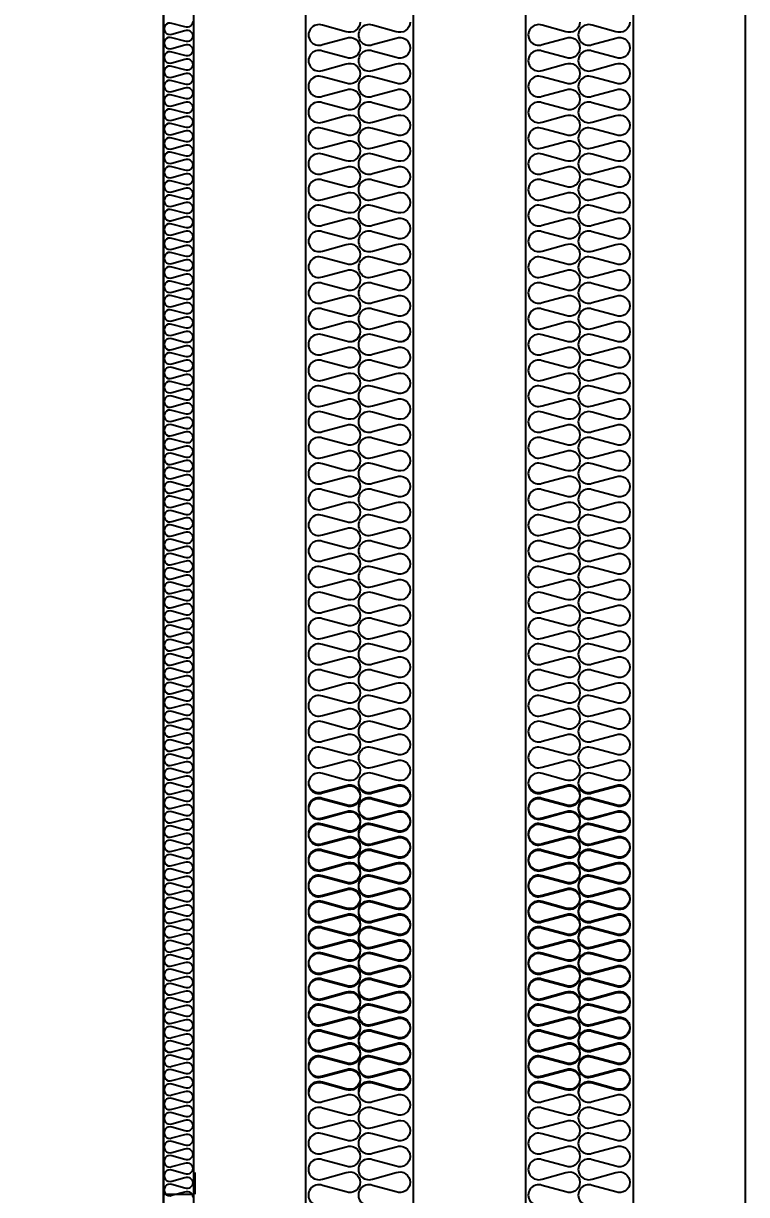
# Model space of a CAD drawing. Header units: millimetres. Extents: x 2197 to 34309, y 1850 to 24558.
# Drawn here: x 5414 to 6421, y 10159 to 11789 of the extents above; entities that cross this region are included whole.
import ezdxf

# ---------------------------------------------------------------- set-up
doc = ezdxf.new("R2010")
doc.units = ezdxf.units.MM
doc.layers.add('SMS', color=220, linetype='Continuous')
doc.layers.add('냉각탑_dim', color=1, linetype='Continuous')
doc.styles.add('HY울릉도L', font='')
doc.styles.get('HY울릉도L').set_extended_font_data('HY울릉도L')
doc.dimstyles.new('성지DIM', dxfattribs={"dimtxt": 3.5, "dimasz": 3, "dimexe": 1, "dimexo": 2.5, "dimgap": 2, "dimtad": 1, "dimdec": 0, "dimzin": 3, "dimdsep": 46, "dimtxsty": 'HY울릉도L', "dimblk": 'ARCHTICK', "dimcen": -2, "dimclrd": 256, "dimclre": 256, "dimclrt": 7, "dimadec": 0, "dimazin": 0, "dimtfac": 1, "dimtdec": 0, "dimtofl": 0, "dimtmove": 0, "dimatfit": 3, "dimfxl": 1, "dimtolj": 1, "dimtzin": 0, "dimlwe": -1, "dimarcsym": 0})

# ---------------------------------------------------------------- blocks, each defined once
blk = doc.blocks.new('*D795')
at = {"layer": 'Defpoints', "color": 0, "transparency": 16777216}
for p in [(5608.6, 13257.9), (4963.9, 9657.9), (5608.6, 9657.9)]:
    blk.add_point(p, dxfattribs=at)
at = {"layer": '냉각탑_dim', "transparency": 16777216}
for p, q in [((5508.6, 13257.9), (4923.9, 13257.9)), ((5508.6, 9657.9), (4923.9, 9657.9))]:
    blk.add_line(p, q, dxfattribs=at)
at = {"layer": '냉각탑_dim', "lineweight": -2, "transparency": 16777216}
blk.add_line((4963.9, 13137.9), (4963.9, 9777.9), dxfattribs=at)
at = {"layer": '냉각탑_dim', "transparency": 16777216}
for points in [[(4943.9, 13137.9), (4983.9, 13137.9), (4963.9, 13257.9)], [(4943.9, 9777.9), (4983.9, 9777.9), (4963.9, 9657.9)]]:
    blk.add_solid(points, dxfattribs=at)
at = {"layer": '냉각탑_dim', "color": 7, "transparency": 16777216, "insert": (4813.9, 11457.9), "char_height": 140, "attachment_point": 5, "rotation": 90, "style": 'HY울릉도L'}
blk.add_mtext('\\A1;3600', dxfattribs=at)
blk = doc.blocks.new('*D799')
at = {"layer": 'Defpoints', "color": 0, "transparency": 16777216}
for p in [(3937.5, 13257.9), (5608.6, 13257.9), (5458.6, 8907.9)]:
    blk.add_point(p, dxfattribs=at)
at = {"layer": '냉각탑_dim', "transparency": 16777216}
for p, q in [((5508.6, 13257.9), (3897.5, 13257.9)), ((5358.6, 8907.9), (3897.5, 8907.9))]:
    blk.add_line(p, q, dxfattribs=at)
at = {"layer": '냉각탑_dim', "lineweight": -2, "transparency": 16777216}
blk.add_line((3937.5, 9027.9), (3937.5, 13137.9), dxfattribs=at)
at = {"layer": '냉각탑_dim', "transparency": 16777216}
for points in [[(3917.5, 13137.9), (3957.5, 13137.9), (3937.5, 13257.9)], [(3917.5, 9027.9), (3957.5, 9027.9), (3937.5, 8907.9)]]:
    blk.add_solid(points, dxfattribs=at)
at = {"layer": '냉각탑_dim', "color": 7, "transparency": 16777216, "insert": (3787.5, 11082.9), "char_height": 140, "attachment_point": 5, "rotation": 90, "style": 'HY울릉도L'}
blk.add_mtext('\\A1;4350', dxfattribs=at)
blk = doc.blocks.new('3')
for p, q in [((5608.6, 13257.9), (5608.6, 9657.9)), ((5608.6, 12865.9), (5608.6, 10159.9)), ((5650.6, 12865.9), (5650.6, 10159.9)), ((5652.6, 10189.9), (5652.6, 10159.9)), ((5608.6, 10159.9), (5650.6, 10159.9))]:
    blk.add_line(p, q)
at = {"color": 7}
for p, q in [((5608.6, 13257.9), (5608.6, 9657.9)), ((5650.6, 13257.9), (5650.6, 9737.9)), ((5806.6, 13215.9), (5806.6, 9737.9)), ((5956.6, 13215.9), (5956.6, 9737.9)), ((6112.6, 13215.9), (6112.6, 9737.9)), ((6262.6, 13215.9), (6262.6, 9737.9)), ((6418.6, 13215.9), (6418.6, 9737.9))]:
    blk.add_line(p, q, dxfattribs=at)
at = {"ltscale": 500, "elevation": 0}
blk.add_lwpolyline([(5608.6, 13257.9), (9808.6, 13257.9), (9808.6, 9657.9), (5608.6, 9657.9)], close=True, dxfattribs=at)
at = {"layer": 'SMS', "color": 5, "elevation": 0}
for points in [[(5882.5, 11790.9, -0.524856), (5863, 11777.5), (5830.1, 11786.4, 1.449198), (5830.1, 11759.6), (5863, 11768.5, -0.524856), (5882.5, 11755, -0.524856), (5863, 11741.6), (5830.1, 11750.5, 1.449198), (5830.1, 11723.7), (5863, 11732.6, -0.524856), (5882.5, 11719.1, -0.524856), (5863, 11705.7), (5830.1, 11714.6, 1.449198), (5830.1, 11687.7), (5863, 11696.6, -0.524856), (5882.5, 11683.2, -0.524856), (5863, 11669.8), (5830.1, 11678.7, 1.449198), (5830.1, 11651.8), (5863, 11660.7, -0.524856), (5882.5, 11647.3, -0.524856), (5863, 11633.9), (5830.1, 11642.8, 1.449198), (5830.1, 11615.9), (5863, 11624.8, -0.524856), (5882.5, 11611.4, -0.524856), (5863, 11598), (5830.1, 11606.9, 1.449198), (5830.1, 11580), (5863, 11588.9, -0.524856), (5882.5, 11575.5, -0.524856), (5863, 11562.1), (5830.1, 11571, 1.449198), (5830.1, 11544.1), (5863, 11553, -0.524856), (5882.5, 11539.6, -0.524856), (5863, 11526.1), (5830.1, 11535.1, 1.449198), (5830.1, 11508.2), (5863, 11517.1, -0.524856), (5882.5, 11503.7, -0.524856), (5863, 11490.2), (5830.1, 11499.1, 1.449198), (5830.1, 11472.3), (5863, 11481.2, -0.524856), (5882.5, 11467.8, -0.524856), (5863, 11454.3), (5830.1, 11463.2, 1.449198), (5830.1, 11436.4), (5863, 11445.3, -0.524856), (5882.5, 11431.8, -0.524856), (5863, 11418.4), (5830.1, 11427.3, 1.449198), (5830.1, 11400.5), (5863, 11409.4, -0.524856), (5882.5, 11395.9, -0.524856), (5863, 11382.5), (5830.1, 11391.4, 1.449198), (5830.1, 11364.6), (5863, 11373.5, -0.524856), (5882.5, 11360, -0.417249), (5868, 11345.7)], [(5952.1, 11790.9, -0.524856), (5932.6, 11777.5), (5899.7, 11786.4, 1.449198), (5899.7, 11759.6), (5932.6, 11768.5, -0.524856), (5952.1, 11755, -0.524856), (5932.6, 11741.6), (5899.7, 11750.5, 1.449198), (5899.7, 11723.7), (5932.6, 11732.6, -0.524856), (5952.1, 11719.1, -0.524856), (5932.6, 11705.7), (5899.7, 11714.6, 1.449198), (5899.7, 11687.7), (5932.6, 11696.6, -0.524856), (5952.1, 11683.2, -0.524856), (5932.6, 11669.8), (5899.7, 11678.7, 1.449198), (5899.7, 11651.8), (5932.6, 11660.7, -0.524856), (5952.1, 11647.3, -0.524856), (5932.6, 11633.9), (5899.7, 11642.8, 1.449198), (5899.7, 11615.9), (5932.6, 11624.8, -0.524856), (5952.1, 11611.4, -0.524856), (5932.6, 11598), (5899.7, 11606.9, 1.449198), (5899.7, 11580), (5932.6, 11588.9, -0.524856), (5952.1, 11575.5, -0.524856), (5932.6, 11562.1), (5899.7, 11571, 1.449198), (5899.7, 11544.1), (5932.6, 11553, -0.524856), (5952.1, 11539.6, -0.524856), (5932.6, 11526.1), (5899.7, 11535.1, 1.449198), (5899.7, 11508.2), (5932.6, 11517.1, -0.524856), (5952.1, 11503.7, -0.524856), (5932.6, 11490.2), (5899.7, 11499.1, 1.449198), (5899.7, 11472.3), (5932.6, 11481.2, -0.524856), (5952.1, 11467.8, -0.524856), (5932.6, 11454.3), (5899.7, 11463.2, 1.449198), (5899.7, 11436.4), (5932.6, 11445.3, -0.524856), (5952.1, 11431.8, -0.524856), (5932.6, 11418.4), (5899.7, 11427.3, 1.449198), (5899.7, 11400.5), (5932.6, 11409.4, -0.524856), (5952.1, 11395.9, -0.524856), (5932.6, 11382.5), (5899.7, 11391.4, 1.449198), (5899.7, 11364.6), (5932.6, 11373.5, -0.524856), (5952.1, 11360, -0.417249), (5937.6, 11345.7)], [(6188.5, 11790.9, -0.524856), (6169, 11777.5), (6136.1, 11786.4, 1.449198), (6136.1, 11759.6), (6169, 11768.5, -0.524856), (6188.5, 11755, -0.524856), (6169, 11741.6), (6136.1, 11750.5, 1.449198), (6136.1, 11723.7), (6169, 11732.6, -0.524856), (6188.5, 11719.1, -0.524856), (6169, 11705.7), (6136.1, 11714.6, 1.449198), (6136.1, 11687.7), (6169, 11696.6, -0.524856), (6188.5, 11683.2, -0.524856), (6169, 11669.8), (6136.1, 11678.7, 1.449198), (6136.1, 11651.8), (6169, 11660.7, -0.524856), (6188.5, 11647.3, -0.524856), (6169, 11633.9), (6136.1, 11642.8, 1.449198), (6136.1, 11615.9), (6169, 11624.8, -0.524856), (6188.5, 11611.4, -0.524856), (6169, 11598), (6136.1, 11606.9, 1.449198), (6136.1, 11580), (6169, 11588.9, -0.524856), (6188.5, 11575.5, -0.524856), (6169, 11562.1), (6136.1, 11571, 1.449198), (6136.1, 11544.1), (6169, 11553, -0.524856), (6188.5, 11539.6, -0.524856), (6169, 11526.1), (6136.1, 11535.1, 1.449198), (6136.1, 11508.2), (6169, 11517.1, -0.524856), (6188.5, 11503.7, -0.524856), (6169, 11490.2), (6136.1, 11499.1, 1.449198), (6136.1, 11472.3), (6169, 11481.2, -0.524856), (6188.5, 11467.8, -0.524856), (6169, 11454.3), (6136.1, 11463.2, 1.449198), (6136.1, 11436.4), (6169, 11445.3, -0.524856), (6188.5, 11431.8, -0.524856), (6169, 11418.4), (6136.1, 11427.3, 1.449198), (6136.1, 11400.5), (6169, 11409.4, -0.524856), (6188.5, 11395.9, -0.524856), (6169, 11382.5), (6136.1, 11391.4, 1.449198), (6136.1, 11364.6), (6169, 11373.5, -0.524856), (6188.5, 11360, -0.417249), (6174, 11345.7)], [(6258.1, 11790.9, -0.524856), (6238.6, 11777.5), (6205.7, 11786.4, 1.449198), (6205.7, 11759.6), (6238.6, 11768.5, -0.524856), (6258.1, 11755, -0.524856), (6238.6, 11741.6), (6205.7, 11750.5, 1.449198), (6205.7, 11723.7), (6238.6, 11732.6, -0.524856), (6258.1, 11719.1, -0.524856), (6238.6, 11705.7), (6205.7, 11714.6, 1.449198), (6205.7, 11687.7), (6238.6, 11696.6, -0.524856), (6258.1, 11683.2, -0.524856), (6238.6, 11669.8), (6205.7, 11678.7, 1.449198), (6205.7, 11651.8), (6238.6, 11660.7, -0.524856), (6258.1, 11647.3, -0.524856), (6238.6, 11633.9), (6205.7, 11642.8, 1.449198), (6205.7, 11615.9), (6238.6, 11624.8, -0.524856), (6258.1, 11611.4, -0.524856), (6238.6, 11598), (6205.7, 11606.9, 1.449198), (6205.7, 11580), (6238.6, 11588.9, -0.524856), (6258.1, 11575.5, -0.524856), (6238.6, 11562.1), (6205.7, 11571, 1.449198), (6205.7, 11544.1), (6238.6, 11553, -0.524856), (6258.1, 11539.6, -0.524856), (6238.6, 11526.1), (6205.7, 11535.1, 1.449198), (6205.7, 11508.2), (6238.6, 11517.1, -0.524856), (6258.1, 11503.7, -0.524856), (6238.6, 11490.2), (6205.7, 11499.1, 1.449198), (6205.7, 11472.3), (6238.6, 11481.2, -0.524856), (6258.1, 11467.8, -0.524856), (6238.6, 11454.3), (6205.7, 11463.2, 1.449198), (6205.7, 11436.4), (6238.6, 11445.3, -0.524856), (6258.1, 11431.8, -0.524856), (6238.6, 11418.4), (6205.7, 11427.3, 1.449198), (6205.7, 11400.5), (6238.6, 11409.4, -0.524856), (6258.1, 11395.9, -0.524856), (6238.6, 11382.5), (6205.7, 11391.4, 1.449198), (6205.7, 11364.6), (6238.6, 11373.5, -0.524856), (6258.1, 11360, -0.417249), (6243.6, 11345.7)], [(5649.5, 11791.6, -0.524856), (5638.7, 11784.1), (5620.4, 11789, 1.449198), (5620.4, 11774.1), (5638.7, 11779.1, -0.524856), (5649.5, 11771.6, -0.524856), (5638.7, 11764.2), (5620.4, 11769.1, 1.449198), (5620.4, 11754.2), (5638.7, 11759.1, -0.524856), (5649.5, 11751.7, -0.524856), (5638.7, 11744.2), (5620.4, 11749.1, 1.449198), (5620.4, 11734.2), (5638.7, 11739.2, -0.524856), (5649.5, 11731.7, -0.524856), (5638.7, 11724.3), (5620.4, 11729.2, 1.449198), (5620.4, 11714.3), (5638.7, 11719.2, -0.524856), (5649.5, 11711.8, -0.524856), (5638.7, 11704.3), (5620.4, 11709.2, 1.449198), (5620.4, 11694.3), (5638.7, 11699.3, -0.524856), (5649.5, 11691.8, -0.524856), (5638.7, 11684.4), (5620.4, 11689.3, 1.449198), (5620.4, 11674.4), (5638.7, 11679.3, -0.524856), (5649.5, 11671.9, -0.524856), (5638.7, 11664.4), (5620.4, 11669.3, 1.449198), (5620.4, 11654.4), (5638.7, 11659.4, -0.524856), (5649.5, 11651.9, -0.524856), (5638.7, 11644.5), (5620.4, 11649.4, 1.449198), (5620.4, 11634.5), (5638.7, 11639.4, -0.524856), (5649.5, 11632, -0.524856), (5638.7, 11624.5), (5620.4, 11629.4, 1.449198), (5620.4, 11614.5), (5638.7, 11619.5, -0.524856), (5649.5, 11612, -0.524856), (5638.7, 11604.6), (5620.4, 11609.5, 1.449198), (5620.4, 11594.6), (5638.7, 11599.5, -0.524856), (5649.5, 11592.1, -0.524856), (5638.7, 11584.6), (5620.4, 11589.5, 1.449198), (5620.4, 11574.6), (5638.7, 11579.6, -0.524856), (5649.5, 11572.1, -0.524856), (5638.7, 11564.7), (5620.4, 11569.6, 1.449198), (5620.4, 11554.7), (5638.7, 11559.6, -0.524856), (5649.5, 11552.2, -0.524856), (5638.7, 11544.7), (5620.4, 11549.6, 1.449198), (5620.4, 11534.7), (5638.7, 11539.7, -0.524856), (5649.5, 11532.2, -0.524856), (5638.7, 11524.8), (5620.4, 11529.7, 1.449198), (5620.4, 11514.8), (5638.7, 11519.7, -0.524856), (5649.5, 11512.3, -0.417249), (5641.4, 11504.3)], [(5609.9, 11520.2, 0.446849), (5620.4, 11514.8), (5638.7, 11519.7, -0.524856), (5649.5, 11512.3, -0.524856), (5638.7, 11504.8), (5620.4, 11509.7, 1.449198), (5620.4, 11494.8), (5638.7, 11499.8, -0.524856), (5649.5, 11492.3, -0.524856), (5638.7, 11484.9), (5620.4, 11489.8, 1.449198), (5620.4, 11474.9), (5638.7, 11479.8, -0.524856), (5649.5, 11472.4, -0.524856), (5638.7, 11464.9), (5620.4, 11469.8, 1.449198), (5620.4, 11454.9), (5638.7, 11459.9, -0.524856), (5649.5, 11452.4, -0.524856), (5638.7, 11445), (5620.4, 11449.9, 1.449198), (5620.4, 11435), (5638.7, 11439.9, -0.524856), (5649.5, 11432.5, -0.524856), (5638.7, 11425), (5620.4, 11429.9, 1.449198), (5620.4, 11415), (5638.7, 11420, -0.524856), (5649.5, 11412.5, -0.524856), (5638.7, 11405.1), (5620.4, 11410, 1.449198), (5620.4, 11395.1), (5638.7, 11400, -0.524856), (5649.5, 11392.6, -0.524856), (5638.7, 11385.1), (5620.4, 11390, 1.449198), (5620.4, 11375.1), (5638.7, 11380.1, -0.524856), (5649.5, 11372.6, -0.524856), (5638.7, 11365.2), (5620.4, 11370.1, 1.449198), (5620.4, 11355.2), (5638.7, 11360.1, -0.524856), (5649.5, 11352.7, -0.524856), (5638.7, 11345.2), (5620.4, 11350.1, 1.449198), (5620.4, 11335.2), (5638.7, 11340.2, -0.524856), (5649.5, 11332.7, -0.524856), (5638.7, 11325.3), (5620.4, 11330.2, 1.449198), (5620.4, 11315.3), (5638.7, 11320.2, -0.524856), (5649.5, 11312.8, -0.524856), (5638.7, 11305.3), (5620.4, 11310.2, 1.449198), (5620.4, 11295.3), (5638.7, 11300.3, -0.524856), (5649.5, 11292.8, -0.524856), (5638.7, 11285.4), (5620.4, 11290.3, 1.449198), (5620.4, 11275.4), (5638.7, 11280.3, -0.524856), (5649.5, 11272.9, -0.524856), (5638.7, 11265.4), (5620.4, 11270.3, 1.449198), (5620.4, 11255.4), (5638.7, 11260.4, -0.524856), (5649.5, 11252.9, -0.524856), (5638.7, 11245.5), (5620.4, 11250.4, 1.449198), (5620.4, 11235.5), (5638.7, 11240.4, -0.524856), (5649.5, 11233, -0.524856), (5638.7, 11225.5), (5620.4, 11230.4, 1.449198), (5620.4, 11215.5), (5638.7, 11220.5, -0.524856), (5649.5, 11213, -0.524856), (5638.7, 11205.6), (5620.4, 11210.5, 1.449198), (5620.4, 11195.6), (5638.7, 11200.5, -0.524856), (5649.5, 11193.1, -0.524856), (5638.7, 11185.6), (5620.4, 11190.5, 1.449198), (5620.4, 11175.6), (5638.7, 11180.6, -0.524856), (5649.5, 11173.1, -0.524856), (5638.7, 11165.7), (5620.4, 11170.6, 1.449198), (5620.4, 11155.7), (5638.7, 11160.6, -0.524856), (5649.5, 11153.2, -0.524856), (5638.7, 11145.7), (5620.4, 11150.6, 1.449198), (5620.4, 11135.7), (5638.7, 11140.7, -0.524856), (5649.5, 11133.2, -0.524856), (5638.7, 11125.8), (5620.4, 11130.7, 1.449198), (5620.4, 11115.8), (5638.7, 11120.7, -0.524856), (5649.5, 11113.3, -0.524856), (5638.7, 11105.8), (5620.4, 11110.7, 1.449198), (5620.4, 11095.8), (5638.7, 11100.8, -0.524856), (5649.5, 11093.3, -0.524856), (5638.7, 11085.9), (5620.4, 11090.8, 1.449198), (5620.4, 11075.9), (5638.7, 11080.8, -0.524856), (5649.5, 11073.4, -0.524856), (5638.7, 11065.9), (5620.4, 11070.8, 1.449198), (5620.4, 11055.9), (5638.7, 11060.9, -0.524856), (5649.5, 11053.4, -0.524856), (5638.7, 11046), (5620.4, 11050.9, 1.449198), (5620.4, 11036), (5638.7, 11040.9, -0.524856), (5649.5, 11033.5, -0.524856), (5638.7, 11026), (5620.4, 11030.9, 1.449198), (5620.4, 11016), (5638.7, 11021, -0.524856), (5649.5, 11013.5, -0.524856), (5638.7, 11006.1), (5620.4, 11011, 1.449198), (5620.4, 10996.1), (5638.7, 11001, -0.524856), (5649.5, 10993.6, -0.524856), (5638.7, 10986.1), (5620.4, 10991, 1.449198), (5620.4, 10976.1), (5638.7, 10981.1, -0.524856), (5649.5, 10973.6, -0.524856), (5638.7, 10966.2), (5620.4, 10971.1, 1.449198), (5620.4, 10956.2), (5638.7, 10961.1, -0.524856), (5649.5, 10953.7, -0.524856), (5638.7, 10946.2), (5620.4, 10951.1, 1.449198), (5620.4, 10936.2), (5638.7, 10941.2, -0.524856), (5649.5, 10933.7, -0.417249), (5641.4, 10925.7)], [(5811.1, 11374.4, 0.446849), (5830.1, 11364.6), (5863, 11373.5, -0.524856), (5882.5, 11360, -0.524856), (5863, 11346.6), (5830.1, 11355.5, 1.449198), (5830.1, 11328.6), (5863, 11337.5, -0.524856), (5882.5, 11324.1, -0.524856), (5863, 11310.7), (5830.1, 11319.6, 1.449198), (5830.1, 11292.7), (5863, 11301.6, -0.524856), (5882.5, 11288.2, -0.524856), (5863, 11274.8), (5830.1, 11283.7, 1.449198), (5830.1, 11256.8), (5863, 11265.7, -0.524856), (5882.5, 11252.3, -0.524856), (5863, 11238.9), (5830.1, 11247.8, 1.449198), (5830.1, 11220.9), (5863, 11229.8, -0.524856), (5882.5, 11216.4, -0.524856), (5863, 11203), (5830.1, 11211.9, 1.449198), (5830.1, 11185), (5863, 11193.9, -0.524856), (5882.5, 11180.5, -0.524856), (5863, 11167), (5830.1, 11176, 1.449198), (5830.1, 11149.1), (5863, 11158, -0.524856), (5882.5, 11144.6, -0.524856), (5863, 11131.1), (5830.1, 11140, 1.449198), (5830.1, 11113.2), (5863, 11122.1, -0.524856), (5882.5, 11108.7, -0.524856), (5863, 11095.2), (5830.1, 11104.1, 1.449198), (5830.1, 11077.3), (5863, 11086.2, -0.524856), (5882.5, 11072.7, -0.524856), (5863, 11059.3), (5830.1, 11068.2, 1.449198), (5830.1, 11041.4), (5863, 11050.3, -0.524856), (5882.5, 11036.8, -0.524856), (5863, 11023.4), (5830.1, 11032.3, 1.449198), (5830.1, 11005.5), (5863, 11014.4, -0.524856), (5882.5, 11000.9, -0.524856), (5863, 10987.5), (5830.1, 10996.4, 1.449198), (5830.1, 10969.5), (5863, 10978.4, -0.524856), (5882.5, 10965, -0.524856), (5863, 10951.6), (5830.1, 10960.5, 1.449198), (5830.1, 10933.6), (5863, 10942.5, -0.524856), (5882.5, 10929.1, -0.524856), (5863, 10915.7), (5830.1, 10924.6, 1.449198), (5830.1, 10897.7), (5863, 10906.6, -0.524856), (5882.5, 10893.2, -0.524856), (5863, 10879.8), (5830.1, 10888.7, 1.449198), (5830.1, 10861.8), (5863, 10870.7, -0.524856), (5882.5, 10857.3, -0.524856), (5863, 10843.9), (5830.1, 10852.8, 1.449198), (5830.1, 10825.9), (5863, 10834.8, -0.524856), (5882.5, 10821.4, -0.524856), (5863, 10807.9), (5830.1, 10816.9, 1.449198), (5830.1, 10790), (5863, 10798.9, -0.524856), (5882.5, 10785.5, -0.524856), (5863, 10772), (5830.1, 10780.9, 1.449198), (5830.1, 10754.1), (5863, 10763, -0.524856), (5882.5, 10749.6, -0.524856), (5863, 10736.1), (5830.1, 10745, 1.449198), (5830.1, 10718.2), (5863, 10727.1, -0.524856), (5882.5, 10713.6, -0.524856), (5863, 10700.2), (5830.1, 10709.1, 1.449198), (5830.1, 10682.3), (5863, 10691.2, -0.524856), (5882.5, 10677.7, -0.524856), (5863, 10664.3), (5830.1, 10673.2, 1.449198), (5830.1, 10646.4), (5863, 10655.3, -0.524856), (5882.5, 10641.8, -0.524856), (5863, 10628.4), (5830.1, 10637.3, 1.449198), (5830.1, 10610.4), (5863, 10619.3, -0.524856), (5882.5, 10605.9, -0.524856), (5863, 10592.5), (5830.1, 10601.4, 1.449198), (5830.1, 10574.5), (5863, 10583.4, -0.524856), (5882.5, 10570, -0.524856), (5863, 10556.6), (5830.1, 10565.5, 1.449198), (5830.1, 10538.6), (5863, 10547.5, -0.524856), (5882.5, 10534.1, -0.524856), (5863, 10520.7), (5830.1, 10529.6, 1.449198), (5830.1, 10502.7), (5863, 10511.6, -0.524856), (5882.5, 10498.2, -0.524856), (5863, 10484.8), (5830.1, 10493.7, 1.449198), (5830.1, 10466.8), (5863, 10475.7, -0.524856), (5882.5, 10462.3, -0.524856), (5863, 10448.8), (5830.1, 10457.8, 1.449198), (5830.1, 10430.9), (5863, 10439.8, -0.524856), (5882.5, 10426.4, -0.524856), (5863, 10412.9), (5830.1, 10421.8, 1.449198), (5830.1, 10395), (5863, 10403.9, -0.524856), (5882.5, 10390.5, -0.524856), (5863, 10377), (5830.1, 10385.9, 1.449198), (5830.1, 10359.1), (5863, 10368, -0.524856), (5882.5, 10354.5, -0.524856), (5863, 10341.1), (5830.1, 10350, 0.440524), (5811.2, 10340.5, 0.440524)], [(5880.7, 11374.4, 0.446849), (5899.7, 11364.6), (5932.6, 11373.5, -0.524856), (5952.1, 11360, -0.524856), (5932.6, 11346.6), (5899.7, 11355.5, 1.449198), (5899.7, 11328.6), (5932.6, 11337.5, -0.524856), (5952.1, 11324.1, -0.524856), (5932.6, 11310.7), (5899.7, 11319.6, 1.449198), (5899.7, 11292.7), (5932.6, 11301.6, -0.524856), (5952.1, 11288.2, -0.524856), (5932.6, 11274.8), (5899.7, 11283.7, 1.449198), (5899.7, 11256.8), (5932.6, 11265.7, -0.524856), (5952.1, 11252.3, -0.524856), (5932.6, 11238.9), (5899.7, 11247.8, 1.449198), (5899.7, 11220.9), (5932.6, 11229.8, -0.524856), (5952.1, 11216.4, -0.524856), (5932.6, 11203), (5899.7, 11211.9, 1.449198), (5899.7, 11185), (5932.6, 11193.9, -0.524856), (5952.1, 11180.5, -0.524856), (5932.6, 11167), (5899.7, 11176, 1.449198), (5899.7, 11149.1), (5932.6, 11158, -0.524856), (5952.1, 11144.6, -0.524856), (5932.6, 11131.1), (5899.7, 11140, 1.449198), (5899.7, 11113.2), (5932.6, 11122.1, -0.524856), (5952.1, 11108.7, -0.524856), (5932.6, 11095.2), (5899.7, 11104.1, 1.449198), (5899.7, 11077.3), (5932.6, 11086.2, -0.524856), (5952.1, 11072.7, -0.524856), (5932.6, 11059.3), (5899.7, 11068.2, 1.449198), (5899.7, 11041.4), (5932.6, 11050.3, -0.524856), (5952.1, 11036.8, -0.524856), (5932.6, 11023.4), (5899.7, 11032.3, 1.449198), (5899.7, 11005.5), (5932.6, 11014.4, -0.524856), (5952.1, 11000.9, -0.524856), (5932.6, 10987.5), (5899.7, 10996.4, 1.449198), (5899.7, 10969.5), (5932.6, 10978.4, -0.524856), (5952.1, 10965, -0.524856), (5932.6, 10951.6), (5899.7, 10960.5, 1.449198), (5899.7, 10933.6), (5932.6, 10942.5, -0.524856), (5952.1, 10929.1, -0.524856), (5932.6, 10915.7), (5899.7, 10924.6, 1.449198), (5899.7, 10897.7), (5932.6, 10906.6, -0.524856), (5952.1, 10893.2, -0.524856), (5932.6, 10879.8), (5899.7, 10888.7, 1.449198), (5899.7, 10861.8), (5932.6, 10870.7, -0.524856), (5952.1, 10857.3, -0.524856), (5932.6, 10843.9), (5899.7, 10852.8, 1.449198), (5899.7, 10825.9), (5932.6, 10834.8, -0.524856), (5952.1, 10821.4, -0.524856), (5932.6, 10807.9), (5899.7, 10816.9, 1.449198), (5899.7, 10790), (5932.6, 10798.9, -0.524856), (5952.1, 10785.5, -0.524856), (5932.6, 10772), (5899.7, 10780.9, 1.449198), (5899.7, 10754.1), (5932.6, 10763, -0.524856), (5952.1, 10749.6, -0.524856), (5932.6, 10736.1), (5899.7, 10745, 1.449198), (5899.7, 10718.2), (5932.6, 10727.1, -0.524856), (5952.1, 10713.6, -0.524856), (5932.6, 10700.2), (5899.7, 10709.1, 1.449198), (5899.7, 10682.3), (5932.6, 10691.2, -0.524856), (5952.1, 10677.7, -0.524856), (5932.6, 10664.3), (5899.7, 10673.2, 1.449198), (5899.7, 10646.4), (5932.6, 10655.3, -0.524856), (5952.1, 10641.8, -0.524856), (5932.6, 10628.4), (5899.7, 10637.3, 1.449198), (5899.7, 10610.4), (5932.6, 10619.3, -0.524856), (5952.1, 10605.9, -0.524856), (5932.6, 10592.5), (5899.7, 10601.4, 1.449198), (5899.7, 10574.5), (5932.6, 10583.4, -0.524856), (5952.1, 10570, -0.524856), (5932.6, 10556.6), (5899.7, 10565.5, 1.449198), (5899.7, 10538.6), (5932.6, 10547.5, -0.524856), (5952.1, 10534.1, -0.524856), (5932.6, 10520.7), (5899.7, 10529.6, 1.449198), (5899.7, 10502.7), (5932.6, 10511.6, -0.524856), (5952.1, 10498.2, -0.524856), (5932.6, 10484.8), (5899.7, 10493.7, 1.449198), (5899.7, 10466.8), (5932.6, 10475.7, -0.524856), (5952.1, 10462.3, -0.524856), (5932.6, 10448.8), (5899.7, 10457.8, 1.449198), (5899.7, 10430.9), (5932.6, 10439.8, -0.524856), (5952.1, 10426.4, -0.524856), (5932.6, 10412.9), (5899.7, 10421.8, 1.449198), (5899.7, 10395), (5932.6, 10403.9, -0.524856), (5952.1, 10390.5, -0.524856), (5932.6, 10377), (5899.7, 10385.9, 1.449198), (5899.7, 10359.1), (5932.6, 10368, -0.524856), (5952.1, 10354.5, -0.524856), (5932.6, 10341.1), (5899.7, 10350, 0.440524), (5880.8, 10340.5, 0.440524)], [(6117.1, 11374.4, 0.446849), (6136.1, 11364.6), (6169, 11373.5, -0.524856), (6188.5, 11360, -0.524856), (6169, 11346.6), (6136.1, 11355.5, 1.449198), (6136.1, 11328.6), (6169, 11337.5, -0.524856), (6188.5, 11324.1, -0.524856), (6169, 11310.7), (6136.1, 11319.6, 1.449198), (6136.1, 11292.7), (6169, 11301.6, -0.524856), (6188.5, 11288.2, -0.524856), (6169, 11274.8), (6136.1, 11283.7, 1.449198), (6136.1, 11256.8), (6169, 11265.7, -0.524856), (6188.5, 11252.3, -0.524856), (6169, 11238.9), (6136.1, 11247.8, 1.449198), (6136.1, 11220.9), (6169, 11229.8, -0.524856), (6188.5, 11216.4, -0.524856), (6169, 11203), (6136.1, 11211.9, 1.449198), (6136.1, 11185), (6169, 11193.9, -0.524856), (6188.5, 11180.5, -0.524856), (6169, 11167), (6136.1, 11176, 1.449198), (6136.1, 11149.1), (6169, 11158, -0.524856), (6188.5, 11144.6, -0.524856), (6169, 11131.1), (6136.1, 11140, 1.449198), (6136.1, 11113.2), (6169, 11122.1, -0.524856), (6188.5, 11108.7, -0.524856), (6169, 11095.2), (6136.1, 11104.1, 1.449198), (6136.1, 11077.3), (6169, 11086.2, -0.524856), (6188.5, 11072.7, -0.524856), (6169, 11059.3), (6136.1, 11068.2, 1.449198), (6136.1, 11041.4), (6169, 11050.3, -0.524856), (6188.5, 11036.8, -0.524856), (6169, 11023.4), (6136.1, 11032.3, 1.449198), (6136.1, 11005.5), (6169, 11014.4, -0.524856), (6188.5, 11000.9, -0.524856), (6169, 10987.5), (6136.1, 10996.4, 1.449198), (6136.1, 10969.5), (6169, 10978.4, -0.524856), (6188.5, 10965, -0.524856), (6169, 10951.6), (6136.1, 10960.5, 1.449198), (6136.1, 10933.6), (6169, 10942.5, -0.524856), (6188.5, 10929.1, -0.524856), (6169, 10915.7), (6136.1, 10924.6, 1.449198), (6136.1, 10897.7), (6169, 10906.6, -0.524856), (6188.5, 10893.2, -0.524856), (6169, 10879.8), (6136.1, 10888.7, 1.449198), (6136.1, 10861.8), (6169, 10870.7, -0.524856), (6188.5, 10857.3, -0.524856), (6169, 10843.9), (6136.1, 10852.8, 1.449198), (6136.1, 10825.9), (6169, 10834.8, -0.524856), (6188.5, 10821.4, -0.524856), (6169, 10807.9), (6136.1, 10816.9, 1.449198), (6136.1, 10790), (6169, 10798.9, -0.524856), (6188.5, 10785.5, -0.524856), (6169, 10772), (6136.1, 10780.9, 1.449198), (6136.1, 10754.1), (6169, 10763, -0.524856), (6188.5, 10749.6, -0.524856), (6169, 10736.1), (6136.1, 10745, 1.449198), (6136.1, 10718.2), (6169, 10727.1, -0.524856), (6188.5, 10713.6, -0.524856), (6169, 10700.2), (6136.1, 10709.1, 1.449198), (6136.1, 10682.3), (6169, 10691.2, -0.524856), (6188.5, 10677.7, -0.524856), (6169, 10664.3), (6136.1, 10673.2, 1.449198), (6136.1, 10646.4), (6169, 10655.3, -0.524856), (6188.5, 10641.8, -0.524856), (6169, 10628.4), (6136.1, 10637.3, 1.449198), (6136.1, 10610.4), (6169, 10619.3, -0.524856), (6188.5, 10605.9, -0.524856), (6169, 10592.5), (6136.1, 10601.4, 1.449198), (6136.1, 10574.5), (6169, 10583.4, -0.524856), (6188.5, 10570, -0.524856), (6169, 10556.6), (6136.1, 10565.5, 1.449198), (6136.1, 10538.6), (6169, 10547.5, -0.524856), (6188.5, 10534.1, -0.524856), (6169, 10520.7), (6136.1, 10529.6, 1.449198), (6136.1, 10502.7), (6169, 10511.6, -0.524856), (6188.5, 10498.2, -0.524856), (6169, 10484.8), (6136.1, 10493.7, 1.449198), (6136.1, 10466.8), (6169, 10475.7, -0.524856), (6188.5, 10462.3, -0.524856), (6169, 10448.8), (6136.1, 10457.8, 1.449198), (6136.1, 10430.9), (6169, 10439.8, -0.524856), (6188.5, 10426.4, -0.524856), (6169, 10412.9), (6136.1, 10421.8, 1.449198), (6136.1, 10395), (6169, 10403.9, -0.524856), (6188.5, 10390.5, -0.524856), (6169, 10377), (6136.1, 10385.9, 1.449198), (6136.1, 10359.1), (6169, 10368, -0.524856), (6188.5, 10354.5, -0.524856), (6169, 10341.1), (6136.1, 10350, 0.440524), (6117.2, 10340.5, 0.440524)], [(6186.7, 11374.4, 0.446849), (6205.7, 11364.6), (6238.6, 11373.5, -0.524856), (6258.1, 11360, -0.524856), (6238.6, 11346.6), (6205.7, 11355.5, 1.449198), (6205.7, 11328.6), (6238.6, 11337.5, -0.524856), (6258.1, 11324.1, -0.524856), (6238.6, 11310.7), (6205.7, 11319.6, 1.449198), (6205.7, 11292.7), (6238.6, 11301.6, -0.524856), (6258.1, 11288.2, -0.524856), (6238.6, 11274.8), (6205.7, 11283.7, 1.449198), (6205.7, 11256.8), (6238.6, 11265.7, -0.524856), (6258.1, 11252.3, -0.524856), (6238.6, 11238.9), (6205.7, 11247.8, 1.449198), (6205.7, 11220.9), (6238.6, 11229.8, -0.524856), (6258.1, 11216.4, -0.524856), (6238.6, 11203), (6205.7, 11211.9, 1.449198), (6205.7, 11185), (6238.6, 11193.9, -0.524856), (6258.1, 11180.5, -0.524856), (6238.6, 11167), (6205.7, 11176, 1.449198), (6205.7, 11149.1), (6238.6, 11158, -0.524856), (6258.1, 11144.6, -0.524856), (6238.6, 11131.1), (6205.7, 11140, 1.449198), (6205.7, 11113.2), (6238.6, 11122.1, -0.524856), (6258.1, 11108.7, -0.524856), (6238.6, 11095.2), (6205.7, 11104.1, 1.449198), (6205.7, 11077.3), (6238.6, 11086.2, -0.524856), (6258.1, 11072.7, -0.524856), (6238.6, 11059.3), (6205.7, 11068.2, 1.449198), (6205.7, 11041.4), (6238.6, 11050.3, -0.524856), (6258.1, 11036.8, -0.524856), (6238.6, 11023.4), (6205.7, 11032.3, 1.449198), (6205.7, 11005.5), (6238.6, 11014.4, -0.524856), (6258.1, 11000.9, -0.524856), (6238.6, 10987.5), (6205.7, 10996.4, 1.449198), (6205.7, 10969.5), (6238.6, 10978.4, -0.524856), (6258.1, 10965, -0.524856), (6238.6, 10951.6), (6205.7, 10960.5, 1.449198), (6205.7, 10933.6), (6238.6, 10942.5, -0.524856), (6258.1, 10929.1, -0.524856), (6238.6, 10915.7), (6205.7, 10924.6, 1.449198), (6205.7, 10897.7), (6238.6, 10906.6, -0.524856), (6258.1, 10893.2, -0.524856), (6238.6, 10879.8), (6205.7, 10888.7, 1.449198), (6205.7, 10861.8), (6238.6, 10870.7, -0.524856), (6258.1, 10857.3, -0.524856), (6238.6, 10843.9), (6205.7, 10852.8, 1.449198), (6205.7, 10825.9), (6238.6, 10834.8, -0.524856), (6258.1, 10821.4, -0.524856), (6238.6, 10807.9), (6205.7, 10816.9, 1.449198), (6205.7, 10790), (6238.6, 10798.9, -0.524856), (6258.1, 10785.5, -0.524856), (6238.6, 10772), (6205.7, 10780.9, 1.449198), (6205.7, 10754.1), (6238.6, 10763, -0.524856), (6258.1, 10749.6, -0.524856), (6238.6, 10736.1), (6205.7, 10745, 1.449198), (6205.7, 10718.2), (6238.6, 10727.1, -0.524856), (6258.1, 10713.6, -0.524856), (6238.6, 10700.2), (6205.7, 10709.1, 1.449198), (6205.7, 10682.3), (6238.6, 10691.2, -0.524856), (6258.1, 10677.7, -0.524856), (6238.6, 10664.3), (6205.7, 10673.2, 1.449198), (6205.7, 10646.4), (6238.6, 10655.3, -0.524856), (6258.1, 10641.8, -0.524856), (6238.6, 10628.4), (6205.7, 10637.3, 1.449198), (6205.7, 10610.4), (6238.6, 10619.3, -0.524856), (6258.1, 10605.9, -0.524856), (6238.6, 10592.5), (6205.7, 10601.4, 1.449198), (6205.7, 10574.5), (6238.6, 10583.4, -0.524856), (6258.1, 10570, -0.524856), (6238.6, 10556.6), (6205.7, 10565.5, 1.449198), (6205.7, 10538.6), (6238.6, 10547.5, -0.524856), (6258.1, 10534.1, -0.524856), (6238.6, 10520.7), (6205.7, 10529.6, 1.449198), (6205.7, 10502.7), (6238.6, 10511.6, -0.524856), (6258.1, 10498.2, -0.524856), (6238.6, 10484.8), (6205.7, 10493.7, 1.449198), (6205.7, 10466.8), (6238.6, 10475.7, -0.524856), (6258.1, 10462.3, -0.524856), (6238.6, 10448.8), (6205.7, 10457.8, 1.449198), (6205.7, 10430.9), (6238.6, 10439.8, -0.524856), (6258.1, 10426.4, -0.524856), (6238.6, 10412.9), (6205.7, 10421.8, 1.449198), (6205.7, 10395), (6238.6, 10403.9, -0.524856), (6258.1, 10390.5, -0.524856), (6238.6, 10377), (6205.7, 10385.9, 1.449198), (6205.7, 10359.1), (6238.6, 10368, -0.524856), (6258.1, 10354.5, -0.524856), (6238.6, 10341.1), (6205.7, 10350, 0.440524), (6186.8, 10340.5, 0.440524)], [(5609.9, 10941.7, 0.446849), (5620.4, 10936.2), (5638.7, 10941.2, -0.524856), (5649.5, 10933.7, -0.524856), (5638.7, 10926.3), (5620.4, 10931.2, 1.449198), (5620.4, 10916.3), (5638.7, 10921.2, -0.524856), (5649.5, 10913.8, -0.524856), (5638.7, 10906.3), (5620.4, 10911.2, 1.449198), (5620.4, 10896.3), (5638.7, 10901.3, -0.524856), (5649.5, 10893.8, -0.524856), (5638.7, 10886.4), (5620.4, 10891.3, 1.449198), (5620.4, 10876.4), (5638.7, 10881.3, -0.524856), (5649.5, 10873.9, -0.524856), (5638.7, 10866.4), (5620.4, 10871.3, 1.449198), (5620.4, 10856.4), (5638.7, 10861.4, -0.524856), (5649.5, 10853.9, -0.524856), (5638.7, 10846.5), (5620.4, 10851.4, 1.449198), (5620.4, 10836.5), (5638.7, 10841.4, -0.524856), (5649.5, 10834, -0.524856), (5638.7, 10826.5), (5620.4, 10831.4, 1.449198), (5620.4, 10816.5), (5638.7, 10821.5, -0.524856), (5649.5, 10814, -0.524856), (5638.7, 10806.6), (5620.4, 10811.5, 1.449198), (5620.4, 10796.6), (5638.7, 10801.5, -0.524856), (5649.5, 10794.1, -0.524856), (5638.7, 10786.6), (5620.4, 10791.5, 1.449198), (5620.4, 10776.6), (5638.7, 10781.6, -0.524856), (5649.5, 10774.1, -0.524856), (5638.7, 10766.7), (5620.4, 10771.6, 1.449198), (5620.4, 10756.7), (5638.7, 10761.6, -0.524856), (5649.5, 10754.2, -0.524856), (5638.7, 10746.7), (5620.4, 10751.6, 1.449198), (5620.4, 10736.7), (5638.7, 10741.7, -0.524856), (5649.5, 10734.2, -0.524856), (5638.7, 10726.8), (5620.4, 10731.7, 1.449198), (5620.4, 10716.8), (5638.7, 10721.7, -0.524856), (5649.5, 10714.3, -0.524856), (5638.7, 10706.8), (5620.4, 10711.7, 1.449198), (5620.4, 10696.8), (5638.7, 10701.8, -0.524856), (5649.5, 10694.3, -0.524856), (5638.7, 10686.9), (5620.4, 10691.8, 1.449198), (5620.4, 10676.9), (5638.7, 10681.8, -0.524856), (5649.5, 10674.4, -0.524856), (5638.7, 10666.9), (5620.4, 10671.8, 1.449198), (5620.4, 10656.9), (5638.7, 10661.9, -0.524856), (5649.5, 10654.4, -0.524856), (5638.7, 10647), (5620.4, 10651.9, 1.449198), (5620.4, 10637), (5638.7, 10641.9, -0.524856), (5649.5, 10634.5, -0.524856), (5638.7, 10627), (5620.4, 10631.9, 1.449198), (5620.4, 10617), (5638.7, 10622, -0.524856), (5649.5, 10614.5, -0.524856), (5638.7, 10607.1), (5620.4, 10612, 1.449198), (5620.4, 10597.1), (5638.7, 10602, -0.524856), (5649.5, 10594.6, -0.524856), (5638.7, 10587.1), (5620.4, 10592, 1.449198), (5620.4, 10577.1), (5638.7, 10582.1, -0.524856), (5649.5, 10574.6, -0.524856), (5638.7, 10567.2), (5620.4, 10572.1, 1.449198), (5620.4, 10557.2), (5638.7, 10562.1, -0.524856), (5649.5, 10554.7, -0.524856), (5638.7, 10547.2), (5620.4, 10552.1, 1.449198), (5620.4, 10537.2), (5638.7, 10542.2, -0.524856), (5649.5, 10534.7, -0.524856), (5638.7, 10527.3), (5620.4, 10532.2, 1.449198), (5620.4, 10517.3), (5638.7, 10522.2, -0.524856), (5649.5, 10514.8, -0.524856), (5638.7, 10507.3), (5620.4, 10512.2, 1.449198), (5620.4, 10497.3), (5638.7, 10502.3, -0.524856), (5649.5, 10494.8, -0.524856), (5638.7, 10487.4), (5620.4, 10492.3, 1.449198), (5620.4, 10477.4), (5638.7, 10482.3, -0.524856), (5649.5, 10474.9, -0.524856), (5638.7, 10467.4), (5620.4, 10472.3, 1.449198), (5620.4, 10457.4), (5638.7, 10462.4, -0.524856), (5649.5, 10454.9, -0.524856), (5638.7, 10447.5), (5620.4, 10452.4, 1.449198), (5620.4, 10437.5), (5638.7, 10442.4, -0.524856), (5649.5, 10435, -0.524856), (5638.7, 10427.5), (5620.4, 10432.4, 1.449198), (5620.4, 10417.5), (5638.7, 10422.5, -0.524856), (5649.5, 10415, -0.524856), (5638.7, 10407.6), (5620.4, 10412.5, 1.449198), (5620.4, 10397.6), (5638.7, 10402.5, -0.524856), (5649.5, 10395.1, -0.524856), (5638.7, 10387.6), (5620.4, 10392.5, 1.449198), (5620.4, 10377.6), (5638.7, 10382.6, -0.524856), (5649.5, 10375.1, -0.524856), (5638.7, 10367.7), (5620.4, 10372.6, 1.449198), (5620.4, 10357.7), (5638.7, 10362.6, -0.524856), (5649.5, 10355.2, -0.417249), (5641.4, 10347.2)], [(5811.1, 10729.4, 0.446849), (5830.1, 10719.6), (5863, 10728.5, -0.524856), (5882.5, 10715, -0.524856), (5863, 10701.6), (5830.1, 10710.5, 1.449198), (5830.1, 10683.6), (5863, 10692.5, -0.524856), (5882.5, 10679.1, -0.524856), (5863, 10665.7), (5830.1, 10674.6, 1.449198), (5830.1, 10647.7), (5863, 10656.6, -0.524856), (5882.5, 10643.2, -0.524856), (5863, 10629.8), (5830.1, 10638.7, 1.449198), (5830.1, 10611.8), (5863, 10620.7, -0.524856), (5882.5, 10607.3, -0.524856), (5863, 10593.9), (5830.1, 10602.8, 1.449198), (5830.1, 10575.9), (5863, 10584.8, -0.524856), (5882.5, 10571.4, -0.524856), (5863, 10558), (5830.1, 10566.9, 1.449198), (5830.1, 10540), (5863, 10548.9, -0.524856), (5882.5, 10535.5, -0.524856), (5863, 10522), (5830.1, 10531, 1.449198), (5830.1, 10504.1), (5863, 10513, -0.524856), (5882.5, 10499.6, -0.524856), (5863, 10486.1), (5830.1, 10495, 1.449198), (5830.1, 10468.2), (5863, 10477.1, -0.524856), (5882.5, 10463.7, -0.524856), (5863, 10450.2), (5830.1, 10459.1, 1.449198), (5830.1, 10432.3), (5863, 10441.2, -0.524856), (5882.5, 10427.7, -0.524856), (5863, 10414.3), (5830.1, 10423.2, 1.449198), (5830.1, 10396.4), (5863, 10405.3, -0.524856), (5882.5, 10391.8, -0.524856), (5863, 10378.4), (5830.1, 10387.3, 1.449198), (5830.1, 10360.5), (5863, 10369.4, -0.524856), (5882.5, 10355.9, -0.524856), (5863, 10342.5), (5830.1, 10351.4, 1.449198), (5830.1, 10324.5), (5863, 10333.4, -0.524856), (5882.5, 10320, -0.524856), (5863, 10306.6), (5830.1, 10315.5, 1.449198), (5830.1, 10288.6), (5863, 10297.5, -0.524856), (5882.5, 10284.1, -0.524856), (5863, 10270.7), (5830.1, 10279.6, 1.449198), (5830.1, 10252.7), (5863, 10261.6, -0.524856), (5882.5, 10248.2, -0.524856), (5863, 10234.8), (5830.1, 10243.7, 1.449198), (5830.1, 10216.8), (5863, 10225.7, -0.524856), (5882.5, 10212.3, -0.524856), (5863, 10198.9), (5830.1, 10207.8, 1.449198), (5830.1, 10180.9), (5863, 10189.8, -0.524856), (5882.5, 10176.4, -0.524856), (5863, 10162.9), (5830.1, 10171.9, 1.449198), (5830.1, 10145)], [(5880.7, 10729.4, 0.446849), (5899.7, 10719.6), (5932.6, 10728.5, -0.524856), (5952.1, 10715, -0.524856), (5932.6, 10701.6), (5899.7, 10710.5, 1.449198), (5899.7, 10683.6), (5932.6, 10692.5, -0.524856), (5952.1, 10679.1, -0.524856), (5932.6, 10665.7), (5899.7, 10674.6, 1.449198), (5899.7, 10647.7), (5932.6, 10656.6, -0.524856), (5952.1, 10643.2, -0.524856), (5932.6, 10629.8), (5899.7, 10638.7, 1.449198), (5899.7, 10611.8), (5932.6, 10620.7, -0.524856), (5952.1, 10607.3, -0.524856), (5932.6, 10593.9), (5899.7, 10602.8, 1.449198), (5899.7, 10575.9), (5932.6, 10584.8, -0.524856), (5952.1, 10571.4, -0.524856), (5932.6, 10558), (5899.7, 10566.9, 1.449198), (5899.7, 10540), (5932.6, 10548.9, -0.524856), (5952.1, 10535.5, -0.524856), (5932.6, 10522), (5899.7, 10531, 1.449198), (5899.7, 10504.1), (5932.6, 10513, -0.524856), (5952.1, 10499.6, -0.524856), (5932.6, 10486.1), (5899.7, 10495, 1.449198), (5899.7, 10468.2), (5932.6, 10477.1, -0.524856), (5952.1, 10463.7, -0.524856), (5932.6, 10450.2), (5899.7, 10459.1, 1.449198), (5899.7, 10432.3), (5932.6, 10441.2, -0.524856), (5952.1, 10427.7, -0.524856), (5932.6, 10414.3), (5899.7, 10423.2, 1.449198), (5899.7, 10396.4), (5932.6, 10405.3, -0.524856), (5952.1, 10391.8, -0.524856), (5932.6, 10378.4), (5899.7, 10387.3, 1.449198), (5899.7, 10360.5), (5932.6, 10369.4, -0.524856), (5952.1, 10355.9, -0.524856), (5932.6, 10342.5), (5899.7, 10351.4, 1.449198), (5899.7, 10324.5), (5932.6, 10333.4, -0.524856), (5952.1, 10320, -0.524856), (5932.6, 10306.6), (5899.7, 10315.5, 1.449198), (5899.7, 10288.6), (5932.6, 10297.5, -0.524856), (5952.1, 10284.1, -0.524856), (5932.6, 10270.7), (5899.7, 10279.6, 1.449198), (5899.7, 10252.7), (5932.6, 10261.6, -0.524856), (5952.1, 10248.2, -0.524856), (5932.6, 10234.8), (5899.7, 10243.7, 1.449198), (5899.7, 10216.8), (5932.6, 10225.7, -0.524856), (5952.1, 10212.3, -0.524856), (5932.6, 10198.9), (5899.7, 10207.8, 1.449198), (5899.7, 10180.9), (5932.6, 10189.8, -0.524856), (5952.1, 10176.4, -0.524856), (5932.6, 10162.9), (5899.7, 10171.9, 1.449198), (5899.7, 10145)], [(6117.1, 10729.4, 0.446849), (6136.1, 10719.6), (6169, 10728.5, -0.524856), (6188.5, 10715, -0.524856), (6169, 10701.6), (6136.1, 10710.5, 1.449198), (6136.1, 10683.6), (6169, 10692.5, -0.524856), (6188.5, 10679.1, -0.524856), (6169, 10665.7), (6136.1, 10674.6, 1.449198), (6136.1, 10647.7), (6169, 10656.6, -0.524856), (6188.5, 10643.2, -0.524856), (6169, 10629.8), (6136.1, 10638.7, 1.449198), (6136.1, 10611.8), (6169, 10620.7, -0.524856), (6188.5, 10607.3, -0.524856), (6169, 10593.9), (6136.1, 10602.8, 1.449198), (6136.1, 10575.9), (6169, 10584.8, -0.524856), (6188.5, 10571.4, -0.524856), (6169, 10558), (6136.1, 10566.9, 1.449198), (6136.1, 10540), (6169, 10548.9, -0.524856), (6188.5, 10535.5, -0.524856), (6169, 10522), (6136.1, 10531, 1.449198), (6136.1, 10504.1), (6169, 10513, -0.524856), (6188.5, 10499.6, -0.524856), (6169, 10486.1), (6136.1, 10495, 1.449198), (6136.1, 10468.2), (6169, 10477.1, -0.524856), (6188.5, 10463.7, -0.524856), (6169, 10450.2), (6136.1, 10459.1, 1.449198), (6136.1, 10432.3), (6169, 10441.2, -0.524856), (6188.5, 10427.7, -0.524856), (6169, 10414.3), (6136.1, 10423.2, 1.449198), (6136.1, 10396.4), (6169, 10405.3, -0.524856), (6188.5, 10391.8, -0.524856), (6169, 10378.4), (6136.1, 10387.3, 1.449198), (6136.1, 10360.5), (6169, 10369.4, -0.524856), (6188.5, 10355.9, -0.524856), (6169, 10342.5), (6136.1, 10351.4, 1.449198), (6136.1, 10324.5), (6169, 10333.4, -0.524856), (6188.5, 10320, -0.524856), (6169, 10306.6), (6136.1, 10315.5, 1.449198), (6136.1, 10288.6), (6169, 10297.5, -0.524856), (6188.5, 10284.1, -0.524856), (6169, 10270.7), (6136.1, 10279.6, 1.449198), (6136.1, 10252.7), (6169, 10261.6, -0.524856), (6188.5, 10248.2, -0.524856), (6169, 10234.8), (6136.1, 10243.7, 1.449198), (6136.1, 10216.8), (6169, 10225.7, -0.524856), (6188.5, 10212.3, -0.524856), (6169, 10198.9), (6136.1, 10207.8, 1.449198), (6136.1, 10180.9), (6169, 10189.8, -0.524856), (6188.5, 10176.4, -0.524856), (6169, 10162.9), (6136.1, 10171.9, 1.449198), (6136.1, 10145)], [(6186.7, 10729.4, 0.446849), (6205.7, 10719.6), (6238.6, 10728.5, -0.524856), (6258.1, 10715, -0.524856), (6238.6, 10701.6), (6205.7, 10710.5, 1.449198), (6205.7, 10683.6), (6238.6, 10692.5, -0.524856), (6258.1, 10679.1, -0.524856), (6238.6, 10665.7), (6205.7, 10674.6, 1.449198), (6205.7, 10647.7), (6238.6, 10656.6, -0.524856), (6258.1, 10643.2, -0.524856), (6238.6, 10629.8), (6205.7, 10638.7, 1.449198), (6205.7, 10611.8), (6238.6, 10620.7, -0.524856), (6258.1, 10607.3, -0.524856), (6238.6, 10593.9), (6205.7, 10602.8, 1.449198), (6205.7, 10575.9), (6238.6, 10584.8, -0.524856), (6258.1, 10571.4, -0.524856), (6238.6, 10558), (6205.7, 10566.9, 1.449198), (6205.7, 10540), (6238.6, 10548.9, -0.524856), (6258.1, 10535.5, -0.524856), (6238.6, 10522), (6205.7, 10531, 1.449198), (6205.7, 10504.1), (6238.6, 10513, -0.524856), (6258.1, 10499.6, -0.524856), (6238.6, 10486.1), (6205.7, 10495, 1.449198), (6205.7, 10468.2), (6238.6, 10477.1, -0.524856), (6258.1, 10463.7, -0.524856), (6238.6, 10450.2), (6205.7, 10459.1, 1.449198), (6205.7, 10432.3), (6238.6, 10441.2, -0.524856), (6258.1, 10427.7, -0.524856), (6238.6, 10414.3), (6205.7, 10423.2, 1.449198), (6205.7, 10396.4), (6238.6, 10405.3, -0.524856), (6258.1, 10391.8, -0.524856), (6238.6, 10378.4), (6205.7, 10387.3, 1.449198), (6205.7, 10360.5), (6238.6, 10369.4, -0.524856), (6258.1, 10355.9, -0.524856), (6238.6, 10342.5), (6205.7, 10351.4, 1.449198), (6205.7, 10324.5), (6238.6, 10333.4, -0.524856), (6258.1, 10320, -0.524856), (6238.6, 10306.6), (6205.7, 10315.5, 1.449198), (6205.7, 10288.6), (6238.6, 10297.5, -0.524856), (6258.1, 10284.1, -0.524856), (6238.6, 10270.7), (6205.7, 10279.6, 1.449198), (6205.7, 10252.7), (6238.6, 10261.6, -0.524856), (6258.1, 10248.2, -0.524856), (6238.6, 10234.8), (6205.7, 10243.7, 1.449198), (6205.7, 10216.8), (6238.6, 10225.7, -0.524856), (6258.1, 10212.3, -0.524856), (6238.6, 10198.9), (6205.7, 10207.8, 1.449198), (6205.7, 10180.9), (6238.6, 10189.8, -0.524856), (6258.1, 10176.4, -0.524856), (6238.6, 10162.9), (6205.7, 10171.9, 1.449198), (6205.7, 10145)], [(5609.9, 10363.1, 0.446849), (5620.4, 10357.7), (5638.7, 10362.6, -0.524856), (5649.5, 10355.2, -0.524856), (5638.7, 10347.7), (5620.4, 10352.6, 1.449198), (5620.4, 10337.7), (5638.7, 10342.7, -0.524856), (5649.5, 10335.2, -0.524856), (5638.7, 10327.8), (5620.4, 10332.7, 1.449198), (5620.4, 10317.8), (5638.7, 10322.7, -0.524856), (5649.5, 10315.3, -0.524856), (5638.7, 10307.8), (5620.4, 10312.7, 1.449198), (5620.4, 10297.8), (5638.7, 10302.8, -0.524856), (5649.5, 10295.3, -0.524856), (5638.7, 10287.9), (5620.4, 10292.8, 1.449198), (5620.4, 10277.9), (5638.7, 10282.8, -0.524856), (5649.5, 10275.4, -0.524856), (5638.7, 10267.9), (5620.4, 10272.8, 1.449198), (5620.4, 10257.9), (5638.7, 10262.9, -0.524856), (5649.5, 10255.4, -0.524856), (5638.7, 10248), (5620.4, 10252.9, 1.449198), (5620.4, 10238), (5638.7, 10242.9, -0.524856), (5649.5, 10235.5, -0.524856), (5638.7, 10228), (5620.4, 10232.9, 1.449198), (5620.4, 10218), (5638.7, 10223, -0.524856), (5649.5, 10215.5, -0.524856), (5638.7, 10208.1), (5620.4, 10213, 1.449198), (5620.4, 10198.1), (5638.7, 10203, -0.524856), (5649.5, 10195.6, -0.524856), (5638.7, 10188.1), (5620.4, 10193, 1.449198), (5620.4, 10178.1), (5638.7, 10183.1, -0.524856), (5649.5, 10175.6, -0.524856), (5638.7, 10168.2), (5620.4, 10173.1, 1.449198), (5620.4, 10158.2), (5638.7, 10163.1, -0.524856), (5649.5, 10155.7, -0.524856)], [(5830.1, 10350, 1.449198), (5830.1, 10323.2), (5863, 10332.1, -0.524856), (5882.5, 10318.6, -0.524856), (5863, 10305.2), (5830.1, 10314.1, 0.54148), (5810.7, 10299.9, 0.54148)], [(5899.7, 10350, 1.449198), (5899.7, 10323.2), (5932.6, 10332.1, -0.524856), (5952.1, 10318.6, -0.524856), (5932.6, 10305.2), (5899.7, 10314.1, 0.54148), (5880.3, 10299.9, 0.54148)], [(6136.1, 10350, 1.449198), (6136.1, 10323.2), (6169, 10332.1, -0.524856), (6188.5, 10318.6, -0.524856), (6169, 10305.2), (6136.1, 10314.1, 0.54148), (6116.7, 10299.9, 0.54148)], [(6205.7, 10350, 1.449198), (6205.7, 10323.2), (6238.6, 10332.1, -0.524856), (6258.1, 10318.6, -0.524856), (6238.6, 10305.2), (6205.7, 10314.1, 0.54148), (6186.3, 10299.9, 0.54148)]]:
    blk.add_lwpolyline(points, format="xyb", dxfattribs=at)

msp = doc.modelspace()

# ---------------------------------------------------------------- block references
msp.add_blockref('3', (0, 0))

# ---------------------------------------------------------------- dimensions: what is measured, and where the dimension line sits
at = {"layer": '냉각탑_dim'}
for base, p1, p2, picture, middle in [((3937.5, 13257.9), (5458.6, 8907.9), (5608.6, 13257.9), '*D799', (3787.5, 11082.9)), ((4963.9, 9657.9), (5608.6, 13257.9), (5608.6, 9657.9), '*D795', (4813.9, 11457.9))]:
    dim = msp.add_linear_dim(base=base, p1=p1, p2=p2, angle=90, dimstyle='성지DIM', override={"dimscale": 40, "dimsah": 1}, dxfattribs=at)
    dim.commit()
    dim.dimension.update_dxf_attribs({"geometry": picture, "text_midpoint": middle})

doc.saveas('drawing.dxf')
